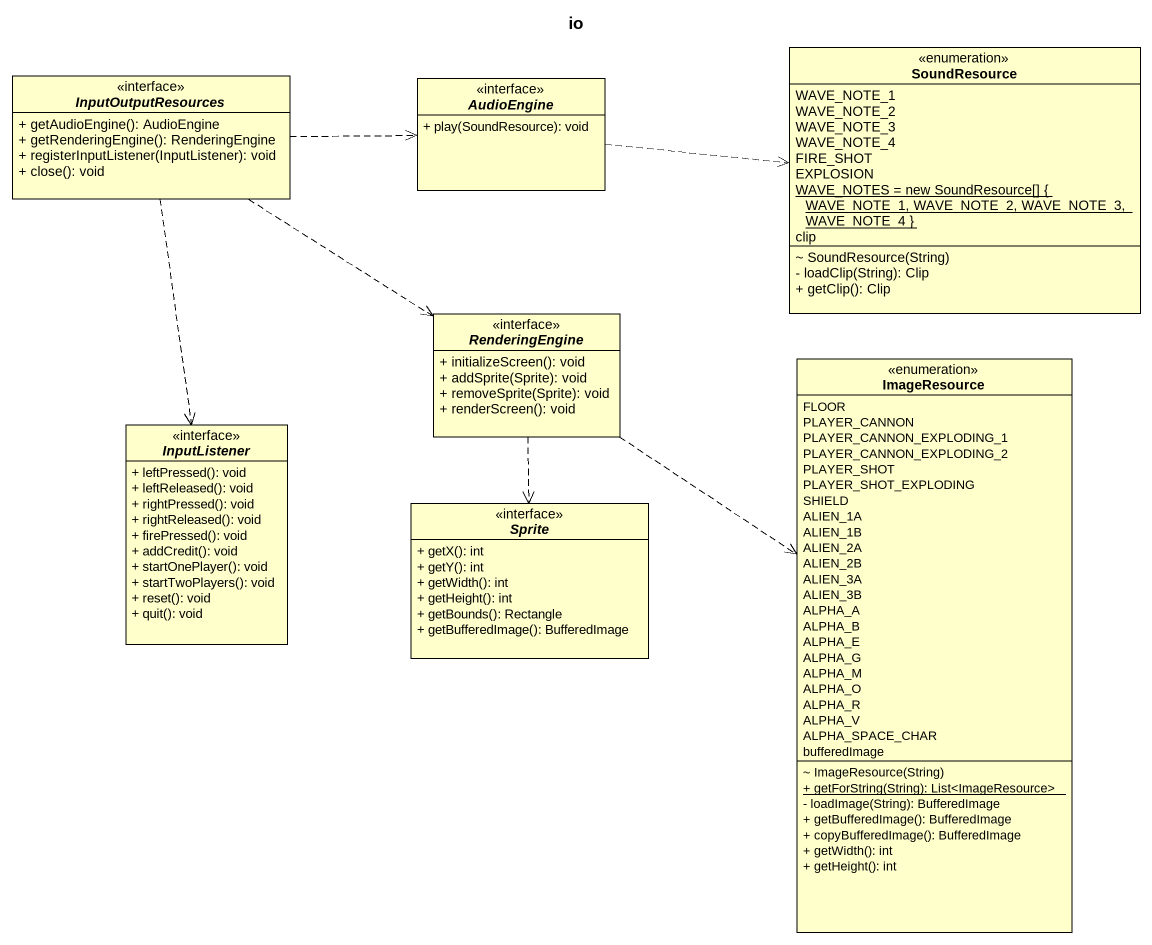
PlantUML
@startuml
title io
hide circle
hide empty members
skinparam classAttributeIconSize 0
interface InputOutputResources {
  + getAudioEngine(): AudioEngine
  + getRenderingEngine(): RenderingEngine
  + registerInputListener(InputListener): void
  + close(): void
}
interface AudioEngine {
  + play(SoundResource): void
}
enum SoundResource {
  WAVE_NOTE_1
  WAVE_NOTE_2
  WAVE_NOTE_3
  WAVE_NOTE_4
  FIRE_SHOT
  EXPLOSION
  {static} WAVE_NOTES = new SoundResource[] { WAVE_NOTE_1, WAVE_NOTE_2, WAVE_NOTE_3, WAVE_NOTE_4 }
  clip
  ~ SoundResource(String)
  - loadClip(String): Clip
  + getClip(): Clip
}
interface RenderingEngine <<interface>> {
  + initializeScreen(): void
  + addSprite(Sprite): void
  + removeSprite(Sprite): void
  + renderScreen(): void
}
enum ImageResource {
  FLOOR
  PLAYER_CANNON
  PLAYER_CANNON_EXPLODING_1
  PLAYER_CANNON_EXPLODING_2
  PLAYER_SHOT
  PLAYER_SHOT_EXPLODING
  SHIELD
  ALIEN_1A
  ALIEN_1B
  ALIEN_2A
  ALIEN_2B
  ALIEN_3A
  ALIEN_3B
  ALPHA_A
  ALPHA_B
  ALPHA_E
  ALPHA_G
  ALPHA_M
  ALPHA_O
  ALPHA_R
  ALPHA_V
  ALPHA_SPACE_CHAR
  bufferedImage
  ~ ImageResource(String)
  {static} + getForString(String): List<ImageResource>
  - loadImage(String): BufferedImage
  + getBufferedImage(): BufferedImage
  + copyBufferedImage(): BufferedImage
  + getWidth(): int
  + getHeight(): int
}
interface InputListener <<interface>> {
  + leftPressed(): void
  + leftReleased(): void
  + rightPressed(): void
  + rightReleased(): void
  + firePressed(): void
  + addCredit(): void
  + startOnePlayer(): void
  + startTwoPlayers(): void
  + reset(): void
  + quit(): void
}
interface Sprite <<interface>> {
  + getX(): int
  + getY(): int
  + getWidth(): int
  + getHeight(): int
  + getBounds(): Rectangle
  + getBufferedImage(): BufferedImage
}
InputOutputResources .right.> AudioEngine
InputOutputResources ..> RenderingEngine
InputOutputResources ..> InputListener
AudioEngine .right.> SoundResource
RenderingEngine ..> ImageResource
RenderingEngine ..> Sprite
@enduml
